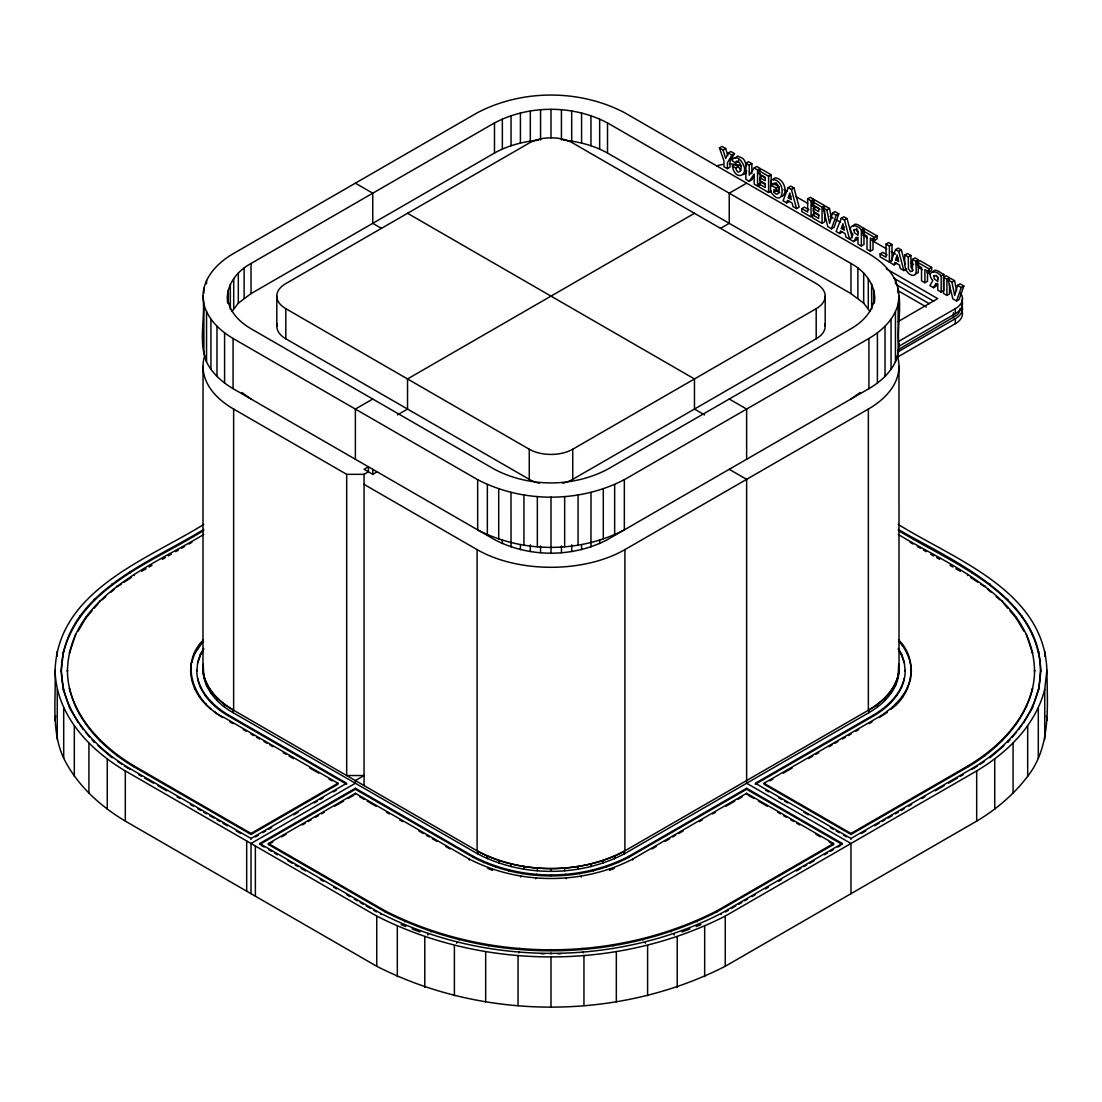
<?xml version="1.0" encoding="UTF-8"?>
<svg xmlns="http://www.w3.org/2000/svg" width="1102" height="1102" viewBox="0 0 1102 1102"><rect width="100%" height="100%" fill="white"/><g stroke="black" fill="none" stroke-linecap="round" stroke-linejoin="round"><path stroke-width="1.5" d="M898.24 524.414C954.47 559.485 1044.159 590.424 1046.9 670.305C1047.272 706.203 1051.349 746.026 1027.684 776.29C1013.854 794.487 996.291 809.46 976.689 821.114L725.254 966.275C618.332 1020.741 483.668 1020.741 376.746 966.275L125.311 821.114C99.841 805.893 77.002 785.12 63.696 758.231C50.899 730.654 56.133 699.646 55.1 670.305C57.841 590.452 147.475 559.499 203.705 524.442M55.1 720.501L55.637 715.749M78.283 722.788L69.646 708.118L63.365 689.866L61.257 670.305C63.806 593.51 149.28 562.943 203.718 529.456M61.257 671.311L63.365 651.75M203.746 534.456C150.878 566.456 68.903 597.022 67.429 671.311L67.429 670.305C67.69 712.718 99.662 746.743 134.292 767.061L251.022 834.462L337.983 784.266L337.983 783.26L224.092 717.498C195.44 704.605 177.918 664.382 203.415 639.959M202.975 296.121C203.305 277.373 217.769 262.662 233.073 253.777L477.662 112.569C522.541 89.221 579.459 89.221 624.338 112.569L868.927 253.777C879.837 260.251 889.796 268.957 895.458 280.487C903.819 301.314 896.491 324.663 899.025 346.317C898.695 365.065 884.231 379.777 868.927 388.662L607.519 539.581C572.985 557.736 529.015 557.736 494.481 539.581L233.073 388.662C222.163 382.174 212.204 373.482 206.542 361.938C198.181 341.124 205.509 317.775 202.975 296.121L203.87 304L203.87 354.197M202.975 346.317L203.333 343.163M227.618 302.816C225.263 285.955 236.806 271.092 251.022 263.488L494.481 122.928C529.015 104.773 572.985 104.773 607.519 122.928L850.978 263.488C865.194 271.092 876.737 285.955 874.382 302.816M211.171 709.247C196.859 698.2 187.588 679.686 191.652 661.503M203.691 648.486L200.578 653.761L197.754 661.958L196.817 671.311L196.817 670.305C196.652 690.513 212.107 706.547 228.582 716.08L346.675 784.266M203.333 664.451C200.619 685.182 215.827 703.131 233.073 712.65L477.662 853.857C522.541 877.206 579.459 877.206 624.338 853.857L868.927 712.65C884.934 703.393 900.733 687.028 898.667 667.151M203.333 667.151L203.87 678.185M874.382 296.121C874.12 310.626 862.811 321.908 850.978 328.754L607.519 469.3C572.985 487.456 529.015 487.456 494.481 469.3L251.022 328.754C239.189 321.908 227.88 310.626 227.618 296.121M898.13 354.197L898.13 304L899.025 296.121M898.13 678.185L898.667 664.451M755.325 784.266L873.418 716.08C889.893 706.547 905.348 690.513 905.183 670.305L905.183 671.311L904.246 661.958L901.422 653.761L898.309 648.486M890.829 709.247C913.131 693.902 918.737 659.409 898.585 639.959M910.348 680.127L911.354 670.305M910.348 679.121C906.064 696.12 892.537 708.848 877.908 717.498L764.017 783.26L764.017 784.266L850.978 834.462L967.708 767.061C1002.338 746.743 1034.31 712.718 1034.571 670.305L1034.571 671.311C1033.097 597.022 951.122 566.456 898.254 534.456M1023.717 722.788L1032.354 708.118L1038.635 688.874C1055.33 603.565 956.219 562.957 898.282 529.456M1038.635 689.866L1040.743 670.305M1044.737 739.538L1044.737 689.329L1046.9 670.305M856.653 228.417L857.012 231.2L858.458 232.618M732.389 166.085C734.965 182.161 750.724 175.494 741.977 162.201A7.562 4.367 60 0 0 739.883 159.721C737.775 157.131 732.21 156.36 732.362 160.961L735.723 162.903L736.37 161.154L738.808 161.98A2.7 1.557 60 0 1 740.062 163.73C743.506 169.171 737.817 177.023 735.75 168.027L732.389 166.085L734.993 164.584L738.354 166.526L740.792 170.576M738.519 160.231L738.34 161.402L735.723 162.903M746.633 170.838L745.834 173.317L743.258 174.529M773.811 184.585L774.568 183.084C781.001 182.78 780.147 199.93 773.935 192.092L773.935 189.585L776.276 190.935L778.894 189.434L778.894 186.761L773.163 183.455L770.56 184.957L770.56 191.596C783.756 210.799 787.186 180.769 773.053 179.406A6.033 3.485 60 0 0 771.111 180.618L770.56 182.712L773.811 184.585L776.428 183.084M823.084 207.755L827.809 226.654L831.5 228.789L834.104 227.287L838.787 213.802L835.041 211.639L832.437 213.141L829.654 223.32L826.858 209.931L823.084 207.755L825.701 206.253L829.462 208.43L831.555 218.471M948.147 279.963L952.872 298.862L956.564 300.998L959.167 299.482L963.851 286.01L960.104 283.848L957.5 285.349L954.718 295.529L951.921 282.14L948.147 279.963L950.764 278.448L954.525 280.624L956.619 290.666M788.302 197.809L789.803 193.07L791.305 199.558L788.302 197.809L790.905 196.308M841.363 228.445L842.878 223.706L844.38 230.194L841.363 228.445L843.967 226.943M895.651 259.796L897.166 255.058L898.667 261.532L895.651 259.796L898.268 258.295M786.676 202.906L787.489 200.357L792.118 203.03L792.93 206.515L796.539 208.609L799.143 207.093L794.005 187.946L790.837 186.114L788.219 187.629L783.04 200.812L786.676 202.906L789.28 201.404M839.738 233.541L840.551 230.993L845.179 233.665L845.992 237.15L849.601 239.244L844.463 220.097L841.281 218.265L836.101 231.448L839.738 233.541L842.341 232.04M905.21 264.287L901.367 249.934L898.185 248.102L895.582 249.603L890.402 262.799L894.025 264.893L894.852 262.345L899.48 265.017L900.279 268.502L903.888 270.582L906.505 269.081M853.251 225.938C855.221 221.034 861.475 227.659 863.982 228.348L863.982 244.52L861.365 246.035L857.99 244.079L857.99 238.363L856.158 237.302L853.692 241.6L850.069 239.506L852.989 234.506C845.799 225.882 855.166 222.439 861.365 229.85L863.982 228.348M933.063 272.015C935.033 267.125 941.287 273.737 943.794 274.426L943.794 290.611L941.177 292.113L937.802 290.157L937.802 284.44L935.97 283.379L933.504 287.677L929.881 285.597L932.815 280.583C925.611 271.974 934.978 268.516 941.177 275.941L943.794 274.426M63.365 652.756C80.405 587.214 152.503 562.392 203.718 530.461M191.652 662.509L194.627 653.844L203.415 640.965M203.691 649.491L200.578 654.767L197.754 662.963L197.754 661.958M203.87 304C207.713 319.291 219.918 330.683 233.073 338.466L477.662 479.673C522.541 503.008 579.459 503.008 624.338 479.673L868.927 338.466C882.082 330.683 894.287 319.291 898.13 304M203.87 675.485C207.713 690.761 219.918 702.167 233.073 709.936L477.662 851.157C522.541 874.492 579.459 874.492 624.338 851.157L868.927 709.936C882.082 702.167 894.287 690.761 898.13 675.485M1038.635 688.874C1029.778 723.862 1002.338 750.503 972.198 768.493L850.978 838.47L755.325 783.26L873.418 715.074C887.303 706.864 900.182 694.797 904.246 678.653L904.246 679.658M764.017 783.26L850.978 833.456L967.708 766.055C997.117 748.52 1023.896 722.54 1032.519 688.406L1032.519 689.411M55.1 670.305C55.913 714.427 89.248 749.704 125.311 770.918L376.746 916.079C483.668 970.531 618.332 970.531 725.254 916.079L976.689 770.918C1007.572 752.487 1035.673 725.171 1044.737 689.329M831.5 228.789L836.17 215.303L838.787 213.802M956.564 300.998L961.233 287.512L963.851 286.01M773.37 180.025L773.714 179.103A6.033 3.485 60 0 1 775.656 177.904C783.453 178.744 788.536 191.665 782.241 196.459M735.158 158.275L737.569 156.002L742.5 158.22A7.562 4.367 60 0 1 744.58 160.685L746.55 165.975M719.441 147.916L723.945 160.878L723.945 166.691L727.375 168.675L729.979 167.16L729.979 161.36L734.483 153.591L730.86 151.497L728.257 152.999L725.667 158.523L723.077 150.01L719.441 147.916L722.044 146.401L725.695 148.508L727.843 155.602M857.948 237.233L856.295 240.098L853.692 241.6M937.761 283.31L936.108 286.176L933.504 287.677M734.483 153.591L731.88 155.093L727.375 162.862L727.375 168.675M232.026 311.439L238.321 303.16L251.022 293.614L494.481 153.054C508.063 145.464 523.422 141.497 538.864 140.133M78.132 631.143L85.694 618.263L92.113 610.756M754.181 167.972L757.556 169.928L760.173 168.413L756.798 166.471L754.181 167.972L749.222 175.177L749.222 165.107L745.861 163.165L745.861 179.35L749.222 181.279L751.826 179.778L754.305 176.182M749.222 181.279L754.181 174.088L754.181 184.158L757.556 186.1L760.173 184.599M94.249 608.249L98.519 603.249M1009.942 739.841L1007.738 742.404L1007.738 741.398M1012.132 737.279L1016.512 732.141M1018.703 729.579L1021.995 724.717M102.087 599.846L105.82 596.609M110.806 592.297L114.553 589.074M860.194 392.477L850.978 399.034M1003.908 745.723L989.844 757.873L989.844 756.867M897.703 349.954L957.073 315.048A22.109 12.769 0 0 0 960.035 308.67M118.479 585.975L121.358 584.074M124.237 582.187L131.413 577.448M879.231 717.636L887.193 712.402L887.193 711.396M973.548 768.604L977.626 765.918M980.339 764.127L984.417 761.454M723.077 150.01L725.695 148.508M735.75 168.027L738.354 166.526M745.861 163.165L748.465 161.663L751.839 163.606L751.839 173.675M749.222 165.107L751.839 163.606M771.193 190.963L768.59 192.464L758.934 186.899L758.934 183.896L765.215 187.519L765.215 183.648L759.898 180.59L759.898 177.697L765.215 180.756L765.215 177.353L758.92 173.717L758.92 170.7L761.523 169.198L771.193 174.777L771.193 186.114M372.752 399.02L355.367 409.062L355.367 459.272M694.467 213.292L407.533 378.95L407.533 409.062L397.395 414.917M746.633 183.166L729.248 193.208L729.248 223.334L720.543 228.348M759.898 177.697L762.515 176.182L765.16 177.725M758.92 170.7L768.59 176.292L771.193 174.777M758.934 183.896L761.551 182.395L765.311 184.557M770.56 184.957L776.276 188.263L778.894 186.761M773.935 192.092L776.538 190.591L779.844 192.864M788.219 187.629L791.401 189.461L794.005 187.946M141.69 571.291L146.111 568.742M149.073 567.034L152.021 565.326M162.366 559.348L165.328 557.64M168.275 555.945L171.237 554.237M175.673 551.675L178.62 549.967M181.582 548.259L184.53 546.551M188.965 543.989L191.927 542.294M807.656 198.842L811.044 200.798L811.044 216.97L801.788 211.625L801.788 208.636L807.656 212.025L807.656 198.842L810.273 197.341L813.648 199.297L813.648 215.469M811.044 200.798L813.648 199.297M812.394 201.583L814.998 200.068L824.682 205.661L822.064 207.162L812.394 201.583L812.394 204.586L818.69 208.223L818.69 211.639L813.372 208.567L813.372 211.46L818.69 214.532L818.69 218.389L812.408 214.766L812.408 217.769L822.064 223.348L824.682 221.833L824.682 210.51M801.788 208.636L804.391 207.121L808.799 209.669M813.372 208.567L815.99 207.066L819.971 209.366M812.408 214.766L815.025 213.265L818.786 215.441M204.779 355.409A104.525 60.348 0 0 0 233.638 409.062L346.675 474.328L364.059 474.328L368.412 471.821M826.858 209.931L829.462 208.43M377.104 471.821L372.752 474.328L364.059 469.3L368.412 466.793L368.412 471.959M841.281 218.265L843.898 216.75L847.066 218.582L852.204 237.729M844.463 220.097L847.066 218.582M870.373 251.228L866.998 249.286L866.998 236.117L862.797 233.693L862.797 230.676L865.401 229.175L877.109 235.938L877.109 238.941L874.506 240.443L870.373 238.06L870.373 251.228L872.991 249.727L872.991 238.211M862.797 230.676L874.506 237.44L877.109 235.938M880.126 253.859L886.008 257.262L886.008 244.079L888.611 242.564L891.986 244.52L891.986 260.706L889.383 262.207L880.126 256.862L880.126 253.859L882.73 252.358L887.138 254.906M886.008 244.079L889.383 246.021L891.986 244.52M895.582 249.603L898.75 251.435L901.367 249.934M904.907 254.989L908.296 256.945L908.42 268.888L910.417 271.574L912.401 271.23L912.552 259.411L915.955 261.367C915.018 264.576 919.068 277.305 911.629 275.183C903.516 272.084 904.384 261.932 904.907 254.989L907.525 253.488L910.899 255.444L911.037 267.373L913.021 270.073M285.804 308.67L529.263 449.23A30.746 17.742 0 0 0 572.737 449.23L816.196 308.67A30.746 17.742 0 0 0 816.196 283.572L572.737 143.012A30.746 17.742 0 0 0 529.263 143.012L285.804 283.572A30.746 17.742 0 0 0 285.804 308.67L285.804 338.782L529.263 479.342A30.746 17.742 0 0 0 535.627 482.166M894.025 264.893L896.642 263.378M908.296 256.945L910.899 255.444M912.552 259.411L915.156 257.896L918.558 259.865L915.955 261.367M924.909 282.718L921.534 280.762L921.534 267.607L917.332 265.169L917.332 262.166L919.936 260.651L931.645 267.414L931.645 270.431L929.041 271.932L924.909 269.549L924.909 282.718L927.512 281.217L927.512 271.34M917.332 262.166L929.041 268.929L931.645 267.414M566.373 482.166A30.746 17.742 0 0 0 572.737 479.342L816.196 338.782A30.746 17.742 0 0 0 824.93 323.919M943.532 277.291L946.136 275.789L949.511 277.732L946.893 279.233L943.532 277.291L943.532 293.463L946.893 295.419L949.511 293.903L949.511 284.206M951.921 282.14L954.525 280.624M898.102 321.619L937.65 298.628L886.297 268.819M899.315 341L955.31 308.67A24.588 14.202 0 0 0 960.2 292.622M899.315 346.028L955.31 313.684A24.588 14.202 0 0 0 961.674 299.978M897.841 351.896L955.31 318.712A24.588 14.202 0 0 0 961.674 304.992M896.367 357.764L955.31 323.726A24.588 14.202 0 0 0 961.674 310.02M364.059 484.37L477.097 549.622A104.525 60.348 0 0 0 624.903 549.622L868.362 409.062A104.525 60.348 0 0 0 897.221 355.409M69.481 689.411L69.481 688.406C78.104 722.54 104.883 748.52 134.292 766.055L251.022 833.456L337.983 783.26M61.257 670.305C62.056 713.366 94.593 747.79 129.802 768.493L251.022 838.47L346.675 783.26L228.582 715.074C214.697 706.864 201.818 694.797 197.754 678.653L197.754 679.658M255.444 836.928L258.391 835.233M262.799 832.685L265.747 830.991M268.681 829.283L271.629 827.588M293.697 814.846L298.119 812.298M314.304 802.945L317.238 801.25M320.186 799.556L323.134 797.848M333.424 791.911L336.372 790.203M259.728 843.498L355.367 788.274L473.461 856.461C520.915 881.09 581.085 881.09 628.539 856.461L746.633 788.274L842.272 843.498L842.272 844.504L746.633 789.28L628.539 857.466C581.085 882.096 520.915 882.096 473.461 857.466L355.367 789.28L259.728 844.504L259.728 843.498L380.948 913.489C485.279 966.647 616.721 966.647 721.052 913.489L842.272 843.498M268.42 843.498L355.367 793.302L469.259 859.05C519.304 884.989 582.696 884.989 632.741 859.05L746.633 793.302L833.58 843.498L833.58 844.504L716.851 911.891C615.095 963.768 486.905 963.768 385.149 911.891L268.42 844.504L268.42 843.498L385.149 910.886C486.905 962.762 615.095 962.762 716.851 910.886L833.58 843.498M268.42 844.504L272.841 841.942M281.685 836.845L286.107 834.283M302.306 824.93L305.254 823.235M308.202 821.527L311.15 819.819M315.571 817.271L318.519 815.576M321.467 813.868L324.415 812.174M334.732 806.209L343.576 801.113M347.998 798.551L353.894 795.148M651.971 848.953L656.406 846.391M665.291 841.267L669.727 838.705M672.675 836.997L675.636 835.288M678.598 833.58L683.033 831.018M699.302 821.624L702.263 819.916M712.622 813.937L715.57 812.229M725.929 806.251L734.8 801.126M737.761 799.418L742.197 796.856M769.94 780.85L772.901 779.142M783.246 773.163L792.131 768.039M808.4 758.644L812.835 756.082M815.797 754.374L818.745 752.666M829.103 746.688L832.065 744.98M835.013 743.271L837.975 741.563M842.41 739.001L845.372 737.293M848.333 735.585L851.281 733.877M855.731 731.315L858.678 729.607M869.037 723.628L871.999 721.92M725.488 911.933L728.45 910.224M731.397 908.516L735.833 905.954M738.795 904.246L741.756 902.538M744.704 900.83L747.666 899.122M752.101 896.56L755.049 894.852M765.408 888.887L768.356 887.179M778.715 881.201L781.662 879.492M796.443 870.952L800.878 868.404M803.84 866.695L806.802 864.987M809.75 863.279L814.185 860.717M824.53 854.739L827.492 853.031M830.453 851.323L833.401 849.614M837.837 847.066L840.798 845.358M861.323 833.511L865.759 830.949M874.63 825.825L879.065 823.263M882.013 821.555L884.975 819.847M887.937 818.139L892.358 815.576M895.32 813.868L898.282 812.174M901.229 810.466L904.191 808.758M908.627 806.196L911.588 804.488M921.933 798.509L924.895 796.801M935.24 790.837L944.111 785.712M948.547 783.15L957.418 778.026M960.365 776.318L963.327 774.61M477.662 479.673L477.662 529.869C522.541 553.218 579.459 553.218 624.338 529.869L624.338 479.673M614.213 868.472L609.447 870.318L609.447 869.313M682.014 931.975L689.893 928.931M696.202 926.506L700.927 924.674M557.764 953.809L561.152 953.671M540.848 953.671L544.236 953.809M915.307 273.999L918.173 272.69L918.558 264.439M563.136 140.133C578.578 141.497 593.937 145.464 607.519 153.054L850.978 293.614L863.679 303.16L869.974 311.439M487.787 868.472L492.553 870.318L492.553 869.313M401.073 924.674L405.798 926.506M412.107 928.931L419.986 931.975M728.257 152.999L731.88 155.093M832.437 213.141L836.17 215.303M957.5 285.349L961.233 287.512M783.894 189.627L786.883 191.349M795.823 196.514L807.752 203.388M812.215 205.978L815.204 207.699M830.109 216.309L833.084 218.031M836.06 219.739L840.537 222.328M862.894 235.236L867.37 237.812M871.834 240.401L886.738 249.011M891.215 251.587L895.692 254.163M910.596 262.772L913.572 264.494M918.049 267.07L922.512 269.659M926.989 272.235L929.964 273.957M893.722 278.131L933.807 301.273M896.684 284.867L929.358 303.725M898.171 290.749L926.383 307.031M355.367 183.166L372.752 193.208L372.752 223.334L381.457 228.348M407.533 213.292L694.467 378.95L694.467 409.062L704.605 414.917M729.248 399.02L746.633 409.062L746.633 459.272M898.282 530.461C952.72 563.948 1038.194 594.515 1040.743 671.311M910.073 542.294L913.035 543.989M917.47 546.551L920.418 548.259M923.38 549.967L926.327 551.675M930.763 554.237L933.725 555.945M936.672 557.64L939.634 559.348M949.979 565.326L952.927 567.034M955.889 568.742L960.31 571.291M729.248 469.3L746.633 479.342L746.633 783.26L850.978 843.498L850.978 893.694M765.628 790.203L768.576 791.911M778.866 797.848L781.814 799.556M784.762 801.25L787.696 802.945M803.881 812.298L808.303 814.846M830.371 827.588L833.319 829.283M836.253 830.991L839.201 832.685M843.609 835.233L846.556 836.928M748.106 795.148L754.002 798.551M758.424 801.113L767.267 806.209M777.585 812.174L780.533 813.868M783.481 815.576L786.429 817.271M790.85 819.819L793.798 821.527M796.746 823.235L799.694 824.93M815.893 834.283L820.315 836.845M829.159 841.942L833.58 844.504M230.001 721.92L232.963 723.628M243.322 729.607L246.269 731.315M250.719 733.877L253.667 735.585M256.628 737.293L259.59 739.001M264.025 741.563L266.987 743.271M269.935 744.98L272.897 746.688M283.255 752.666L286.203 754.374M289.165 756.082L293.6 758.644M309.869 768.039L318.753 773.163M329.099 779.142L332.06 780.85M359.803 796.856L364.239 799.418M367.2 801.126L376.071 806.251M386.43 812.229L389.378 813.937M399.737 819.916L402.698 821.624M418.967 831.018L423.402 833.58M426.364 835.288L429.325 836.997M432.273 838.705L436.709 841.267M445.594 846.391L450.029 848.953M138.673 774.61L141.635 776.318M144.582 778.026L153.453 783.15M157.889 785.712L166.76 790.837M177.105 796.801L180.067 798.509M190.412 804.488L193.373 806.196M197.809 808.758L200.771 810.466M203.718 812.174L206.68 813.868M209.642 815.576L214.064 818.139M217.025 819.847L219.987 821.555M222.935 823.263L227.37 825.825M236.241 830.949L240.677 833.511M261.202 845.358L264.163 847.066M268.599 849.614L271.547 851.323M274.508 853.031L277.47 854.739M287.815 860.717L292.25 863.279M295.198 864.987L298.16 866.695M301.121 868.404L305.557 870.952M320.338 879.492L323.285 881.201M333.644 887.179L336.592 888.887M346.951 894.852L349.899 896.56M354.334 899.122L357.296 900.83M360.244 902.538L363.205 904.246M366.167 905.954L370.603 908.516M373.55 910.224L376.512 911.933M970.587 577.448L977.763 582.187M980.642 584.074L983.521 585.975M251.022 399.034L241.806 392.477M222.769 717.636L214.807 712.402L214.807 711.396M117.583 761.454L121.661 764.127M124.374 765.918L128.452 768.604M938.27 278.696L936.342 275.362M987.447 589.074L991.194 592.297M996.18 596.609L999.913 599.846M98.092 745.723L112.156 757.873L112.156 756.867M1003.481 603.249L1007.751 608.249M1009.887 610.756L1016.306 618.263L1023.868 631.143M898.585 640.965C906.271 649.147 911.037 660.043 911.354 671.311M83.297 729.579L80.005 724.717M85.488 732.141L89.868 737.279M92.058 739.841L94.262 742.404L94.262 741.398M898.309 649.491L901.422 654.767L904.246 662.963L904.246 661.958M898.75 251.435L903.888 270.582M791.401 189.461L796.539 208.609M1046.363 715.749L1046.9 720.501M898.667 343.163L899.025 346.317M1044.737 651.282L1044.737 656.31M1038.635 651.75L1038.635 652.756M1038.304 708.035L1038.304 758.231M1032.519 652.219L1032.519 653.21L1026.389 634.421M1032.354 633.512L1032.354 634.504M1032.354 707.112L1032.354 708.118M1027.684 726.08L1027.684 776.29M1026.389 706.189L1026.389 707.195M1021.995 615.894L1021.995 616.9M1016.306 617.258L1016.306 618.263M1016.306 723.367L1016.306 724.358M1013.082 743.189L1013.082 793.385M1007.738 599.212L1007.738 600.218M1002.407 600.989L1002.407 601.995M1002.407 739.621L1002.407 740.627M994.734 759.03L994.734 809.24M989.844 583.743L989.844 584.749M984.954 585.92L984.954 586.911M984.954 754.705L984.954 755.71M976.689 770.918L976.689 821.114M972.198 572.131L972.198 573.136M972.198 768.493L972.198 769.485M967.708 574.555L967.708 575.561M967.708 766.055L967.708 767.061M955.31 308.67L955.31 313.684M955.31 318.712L955.31 323.726M953.45 312.748L953.45 317.775M946.893 279.233L946.893 295.419M941.177 275.941L941.177 292.113M929.041 268.929L929.041 271.932M910.348 661.503L910.348 662.509M907.373 652.839L907.373 653.844M907.373 687.772L907.373 688.778M902.455 644.477L902.455 645.483M902.455 696.133L902.455 697.139M901.422 653.761L901.422 654.767M901.422 686.849L901.422 687.855M898.97 366.401L899.025 673.735M898.13 288.242L898.13 293.256M896.766 694.77L896.766 695.775M895.692 704.054L895.692 705.06M895.458 280.487L895.458 283.834M895.458 311.742L895.458 361.938M895.458 683.226L895.458 685.94M891.063 319.222L891.063 369.418M891.063 690.706L891.063 693.406M890.347 702.277L890.347 703.283M889.383 246.021L889.383 262.207M885.016 326.302L885.016 376.498M885.016 697.786L885.016 700.5M882.303 709.233L882.303 710.225M877.412 332.873L877.412 383.069M877.412 704.357L877.412 707.057M874.506 237.44L874.506 240.443M873.693 290.101L873.693 303.477M873.418 715.074L873.418 716.08M871.654 284.178L871.654 309.276M868.927 338.466L868.927 388.662M868.927 709.936L868.927 712.65M868.293 278.462L868.293 308.574M868.362 409.062L868.362 710.267A104.525 60.348 0 0 0 898.833 664.437M863.679 273.048L863.679 303.16M861.365 229.85L861.365 246.035M857.866 268.02L857.866 298.146M850.978 263.488L850.978 293.614M850.978 833.456L850.978 834.462M850.978 838.47L850.978 839.476M825.191 296.121L825.191 326.233M822.064 207.162L822.064 223.348M816.196 308.67L816.196 338.782M776.276 188.263L776.276 190.935M768.59 176.292L768.59 192.464M760.173 173.276L760.173 182.973M757.556 169.928L757.556 186.1M746.633 788.274L746.633 789.28M746.633 793.302L746.633 794.294M725.254 916.079L725.254 966.275M721.052 913.489L721.052 914.481M716.851 910.886L716.851 911.891M704.674 926.493L704.674 976.689M697.18 920.845L697.18 921.851M677.22 937.086L677.22 987.282M674.148 934L674.148 935.006M671.063 930.928L671.063 931.934M647.604 945.516L647.604 995.726M645.249 942.238L645.249 943.243M642.893 938.945L642.893 939.951M632.741 859.05L632.741 860.056M628.539 856.461L628.539 857.466M624.903 549.622L624.903 850.827A104.525 60.348 0 0 1 477.097 850.827L477.097 549.622M624.338 851.157L624.338 853.857M618.415 861.585L618.415 862.591M616.335 951.646L616.335 1001.842M614.654 484.577L614.654 534.773M614.654 856.047L614.654 858.761M613.153 944.772L613.153 945.778M607.519 122.928L607.519 153.054M606.362 866.227L606.362 867.233M603.29 488.957L603.29 539.167M603.29 860.442L603.29 863.155M599.653 118.947L599.653 149.073M599.653 540.214L599.653 543.562M593.372 869.933L593.372 870.938M590.961 115.6L590.961 145.712M591.016 492.456L590.961 546.923M591.016 863.927L591.016 866.64M583.95 955.365L583.95 1005.561M583.151 951.839L583.151 952.844M582.338 948.312L582.338 949.318M581.58 112.927L581.58 143.053M581.58 544.567L581.58 549.595M581.25 876.049L581.25 877.054M579.666 872.619L579.666 873.624M578.068 494.991L578.068 545.187M578.068 866.475L578.068 869.189M572.737 449.23L572.737 479.342M571.69 110.985L571.69 141.111M571.69 544.829L571.69 551.523M566.263 877.771L566.263 878.776M565.45 874.244L565.45 875.25M564.651 496.534L564.651 546.73M564.651 868.018L564.651 870.718M561.428 109.814L561.428 139.926M561.428 546.013L561.428 552.708M551 109.415L551 137.86M551 497.043L551 553.108M551 868.528L551 871.241M551 874.795L551 875.801M551 949.497L551 950.503M551 953.051L551 954.057M551 956.619L551 1006.815M540.572 109.814L540.572 139.926M540.572 546.013L540.572 552.708M537.349 496.534L537.349 546.73M537.349 868.018L537.349 870.718M536.55 874.244L536.55 875.25M535.737 877.771L535.737 878.776M530.31 110.985L530.31 141.111M530.31 544.829L530.31 551.523M529.263 449.23L529.263 479.342M523.932 494.991L523.932 545.187M523.932 866.475L523.932 869.189M522.334 872.619L522.334 873.624M520.75 876.049L520.75 877.054M520.419 112.927L520.419 143.053M520.419 544.567L520.419 549.595M519.662 948.312L519.662 949.318M518.849 951.839L518.849 952.844M518.05 955.365L518.05 1005.561M511.039 115.6L511.039 145.712M510.984 492.456L511.039 546.923M510.984 863.927L510.984 866.64M508.628 869.933L508.628 870.938M502.347 118.947L502.347 149.073M502.347 540.214L502.347 543.562M498.71 488.957L498.71 539.167M498.71 860.442L498.71 863.155M495.638 866.227L495.638 867.233M494.481 122.928L494.481 153.054M488.847 944.772L488.847 945.778M487.346 484.577L487.346 534.773M487.346 856.047L487.346 858.761M485.665 951.646L485.665 1001.842M483.585 861.585L483.585 862.591M477.662 851.157L477.662 853.857M473.461 856.461L473.461 857.466M469.259 859.05L469.259 860.056M459.107 938.945L459.107 939.951M456.751 942.238L456.751 943.243M454.396 945.516L454.396 995.726M430.937 930.928L430.937 931.934M427.851 934L427.851 935.006M424.78 937.086L424.78 987.282M404.82 920.845L404.82 921.851M397.326 926.493L397.326 976.689M385.149 910.886L385.149 911.891M380.948 913.489L380.948 914.481M376.746 916.079L376.746 966.275M372.752 469.3L372.752 474.466M364.059 474.328L364.059 785.561M355.367 788.274L355.367 789.28M355.367 793.302L355.367 794.294M346.675 474.328L346.675 775.532L364.059 775.532L355.367 780.547L355.367 783.26L251.022 843.498L251.022 893.694M276.809 296.121L276.809 326.233M255.375 846.005L255.375 896.202M251.022 263.488L251.022 293.614M251.022 833.456L251.022 834.462M251.022 838.47L251.022 839.476M246.683 840.991L246.683 891.187M244.134 268.02L244.134 298.146M238.321 273.048L238.321 303.16M233.707 278.462L233.707 308.574M233.638 409.062L233.638 710.267A104.525 60.348 0 0 1 203.167 664.437M233.073 338.466L233.073 388.662M233.073 709.936L233.073 712.65M230.346 284.178L230.346 309.276M228.582 715.074L228.582 716.08M228.307 290.101L228.307 303.477M224.588 332.873L224.588 383.069M224.588 704.357L224.588 707.057M219.697 709.233L219.697 710.225M216.984 326.302L216.984 376.498M216.984 697.786L216.984 700.5M211.653 702.277L211.653 703.283M210.937 319.222L210.937 369.418M210.937 690.706L210.937 693.406M206.542 280.487L206.542 283.834M206.542 311.742L206.542 361.938M206.542 683.226L206.542 685.94M206.308 704.054L206.308 705.06M205.234 694.77L205.234 695.775M203.87 288.242L203.87 293.256M203.03 366.401L202.975 673.735M200.578 653.761L200.578 654.767M200.578 686.849L200.578 687.855M199.545 644.477L199.545 645.483M199.545 696.133L199.545 697.139M194.627 652.839L194.627 653.844M194.627 687.772L194.627 688.778M191.652 679.121L191.652 680.127M190.646 670.305L190.646 671.311M134.292 574.555L134.292 575.561M134.292 766.055L134.292 767.061M129.802 572.131L129.802 573.136M129.802 768.493L129.802 769.485M125.311 770.918L125.311 821.114M117.046 585.92L117.046 586.911M117.046 754.705L117.046 755.71M112.156 583.743L112.156 584.749M107.266 759.03L107.266 809.24M99.593 600.989L99.593 601.995M99.593 739.621L99.593 740.627M94.262 599.212L94.262 600.218M88.918 743.189L88.918 793.385M85.694 617.258L85.694 618.263M85.694 723.367L85.694 724.358M80.005 615.894L80.005 616.9M75.611 634.421L69.481 653.21L69.481 652.219M75.611 706.189L75.611 707.195M74.316 726.08L74.316 776.29M69.646 633.512L69.646 634.504M69.646 707.112L69.646 708.118M63.696 708.035L63.696 758.231M63.365 688.874L63.365 689.866M57.263 651.282L57.263 656.31M57.263 689.329L57.263 739.538M716.947 165.851A24.588 14.202 0 0 1 722.884 164.432M729.248 163.95A24.588 14.202 0 0 1 741.536 165.851M285.804 338.782A30.746 17.742 0 0 1 277.07 323.919M565.202 482.538A30.746 17.742 0 0 1 562.764 483.199M539.236 483.199A30.746 17.742 0 0 1 536.798 482.538M854.036 229.932L854.408 232.701L857.99 235.36L857.99 230.91L855.014 229.34L854.036 229.932M933.862 276.01L934.221 278.792L937.802 281.437L937.802 276.988L934.827 275.417L933.862 276.01"/></g></svg>
